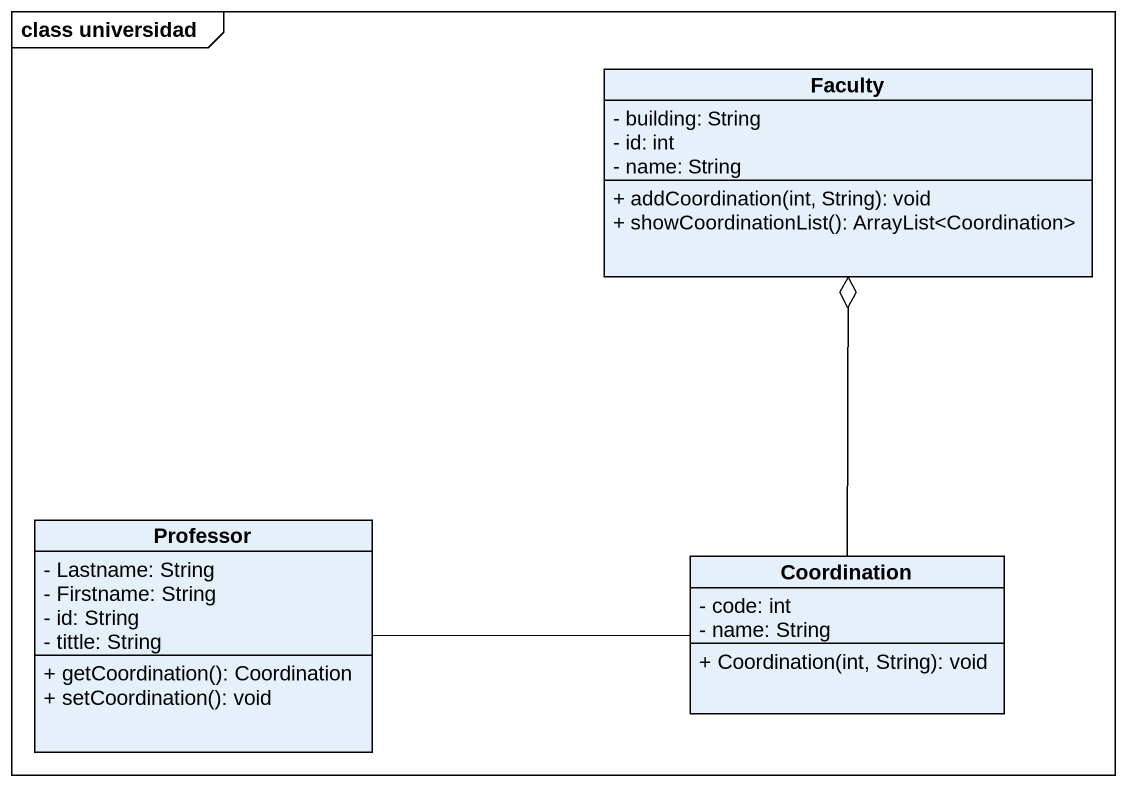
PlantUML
@startuml
mainframe class universidad
hide circle
hide empty members
skinparam classAttributeIconSize 0
class Faculty {
  - building: String
  - id: int
  - name: String
  + addCoordination(int, String): void
  + showCoordinationList(): ArrayList<Coordination>
}
class Professor {
  - Lastname: String
  - Firstname: String
  - id: String
  - tittle: String
  + getCoordination(): Coordination
  + setCoordination(): void
}
class Coordination {
  - code: int
  - name: String
  + Coordination(int, String): void
}
Professor -right- Coordination
Coordination -up-o Faculty
@enduml
